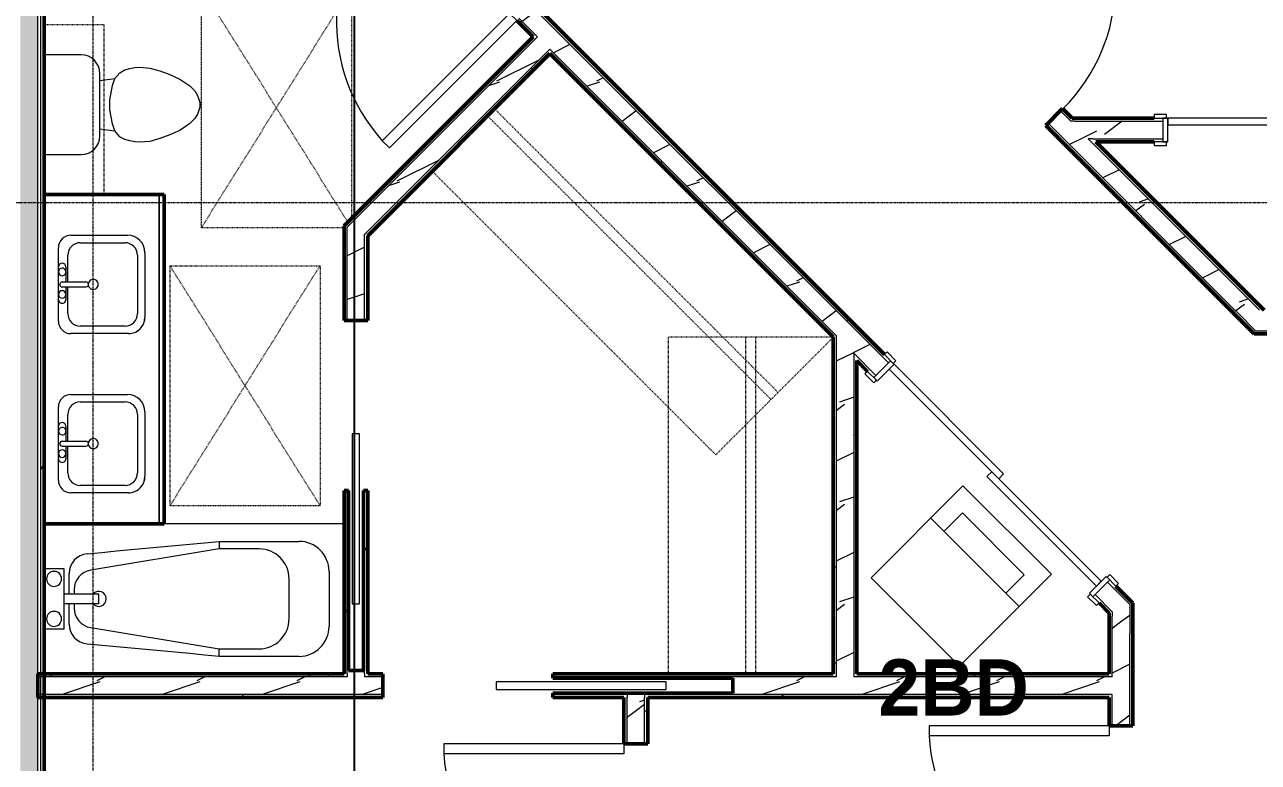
# Model space of a CAD drawing. Extents: x -4294 to -464, y 9706 to 12475.
# Drawn here: x -2514 to -2267.2, y 11423.3 to 11570.9 of the extents above; entities that cross this region are included whole.
import ezdxf

# ---------------------------------------------------------------- set-up
doc = ezdxf.new("R2010")
doc.units = 0
doc.linetypes.add('Dash', pattern=[0.25, 0.125, -0.125])
doc.linetypes.add('Grid Line 1_2_', pattern=[0.875, 0.5, -0.125, 0.125, -0.125])
for name, color, linetype, lineweight in [('0-1', 7, 'Continuous', 5), ('0-2', 50, 'Continuous', 13), ('A-AREA-IDEN', 2, 'Continuous', 9), ('A-DOOR-1', 7, 'Continuous', 9), ('A-DOOR-2', 90, 'Continuous', 20), ('A-DOOR-FRAM-1', 90, 'Continuous', 20), ('A-GENM-HDLN-1', 7, 'Dash', 9), ('A-WALL', 113, 'Continuous', 13), ('A-WALL-2', 250, 'Continuous', 50), ('A-WALL-3', 50, 'Continuous', 13), ('A-WALL-PATT-1', 7, 'Continuous', 9), ('A-WALL-PATT-2', 8, 'Continuous', 9), ('A-WALL-PATT-5', 111, 'Continuous', 9), ('I-WALL-1', 2, 'Continuous', 50), ('P-SANR-FIXT-1', 7, 'Continuous', 9), ('Q-CASE-1', 250, 'Continuous', 50), ('Q-CASE-2', 7, 'Continuous', 9), ('Q-CASE-HDLN-1', 7, 'Dash', 9), ('S-GRID-1', 1, 'Grid Line 1_2_', 9)]:
    doc.layers.add(name, color=color, linetype=linetype, lineweight=lineweight)
doc.styles.add('Century Gothic_B', font='Gothicb.ttf', dxfattribs={"height": 11.25})
doc.dimstyles.new('OD__1__Tol__', dxfattribs={"dimscale": 12, "dimtxt": 11.746893, "dimasz": 1.25, "dimexe": 0.9375, "dimexo": 0.625, "dimgap": 0.15625, "dimtad": 1, "dimdec": 0, "dimzin": 3, "dimdsep": 46, "dimlunit": 4, "dimtxsty": 'Century Gothic_B', "dimblk1": 'OBLIQUE', "dimblk2": 'OBLIQUE', "dimsah": 1, "dimcen": 0.09, "dimdle": 0.9375, "dimazin": 0, "dimtfac": 1, "dimtdec": 4, "dimtix": 1, "dimtmove": 0, "dimatfit": 3, "dimfxl": 1, "dimtvp": 1, "dimtfill": 1, "dimfrac": 2, "dimtolj": 1, "dimtzin": 0, "dimarcsym": 2})
pattern_1 = [(0, (0, 0), (38.4, 9.6), [1.584, -27.216, 1.584, -27.216, -153.6]), (0, (0, 0), (38.4, 9.6), [-57.6, 1.584, -56.016, 1.584, -27.216, -67.2]), (0, (0, 0), (38.4, 9.6), [-144, 1.584, -17.616, 1.584, -46.416]), (120, (14.4, 4.8), (-27.513844, 28.4553755), [1.584, -27.216, 1.584, -27.216, -153.6]), (120, (14.4, 4.8), (-27.513844, 28.4553755), [-57.6, 1.584, -56.016, 1.584, -27.216, -67.2]), (120, (14.4, 4.8), (-27.513844, 28.4553755), [-144, 1.584, -17.616, 1.584, -46.416]), (240, (19.2, 24), (-10.886156, -38.0553755), [1.584, -27.216, 1.584, -27.216, -153.6]), (240, (19.2, 24), (-10.886156, -38.0553755), [-57.6, 1.584, -56.016, 1.584, -27.216, -67.2]), (240, (19.2, 24), (-10.886156, -38.0553755), [-144, 1.584, -17.616, 1.584, -46.416])]
pattern_2 = [(216.87, (7.997, 19.992), (59.9755286, 39.9843071), [9.996, -89.964]), (206.565, (19.992, 13.994), (-19.991807, -19.992219), [22.352, -22.352]), (198.435, (19.992, 3.998), (-39.983821, -19.991955), [12.644, -50.576])]

# ---------------------------------------------------------------- blocks, each defined once
blk = doc.blocks.new('Single-Flush - 36_ x 84_-1372839-FLOOR PLAN - 2ND FLOOR')
at = {"layer": 'A-DOOR-1'}
blk.add_arc((18, 2.37), 36.07, 93.1789, 180, dxfattribs=at)
at = {"layer": 'A-DOOR-2'}
for p, q in [((16, 2.37), (16, 38.39)), ((18, 38.39), (16, 38.39)), ((18, 2.37), (18, 38.39)), ((18, 2.37), (16, 2.37))]:
    blk.add_line(p, q, dxfattribs=at)
blk = doc.blocks.new('Pocket_Door_2385 - 34_ x 80_-1722045-FLOOR PLAN - 2ND FLOOR')
at = {"layer": 'A-DOOR-2'}
for p, q in [((-39.67, 0.75), (-39.67, -0.75)), ((-5.67, 0.75), (-39.67, 0.75)), ((-5.67, -0.75), (-5.67, 0.75)), ((-39.67, -0.75), (-5.67, -0.75))]:
    blk.add_line(p, q, dxfattribs=at)
blk = doc.blocks.new('Bath Tub - Maestro - 60_x30_-V50-FLOOR PLAN - 2ND FLOOR')
at = {"layer": 'P-SANR-FIXT-1'}
for p, q in [((60, 30), (24, 30)), ((35, 25), (9.35, 20.74)), ((35, 26.5), (51, 26.5)), ((35, 26.5), (35, 25)), ((43, 25), (35, 25)), ((4, 21), (0, 21)), ((4, 16), (4, 21)), ((5, 16), (5, 20.04)), ((57, 20.5), (57, 9.5)), ((49, 11), (49, 19)), ((4, 14), (4, 16)), ((4, 16), (10.94, 16)), ((6, 16.8), (6, 16)), ((10.94, 14), (10.94, 16)), ((4, 9), (4, 14)), ((10.94, 14), (4, 14)), ((5, 9.96), (5, 14)), ((6, 14), (6, 13.2)), ((0, 9), (4, 9)), ((9.35, 9.26), (35, 5)), ((35, 3.5), (35, 5)), ((35, 5), (43, 5)), ((51, 3.5), (35, 3.5))]:
    blk.add_line(p, q, dxfattribs=at)
at = {"layer": 'P-SANR-FIXT-1', "flags": 128}
for points in [[(8.63, 24.03), (11.56, 24.3), (14.49, 24.58), (17.42, 24.85), (20.35, 25.13), (23.28, 25.4), (26.21, 25.68), (29.14, 25.95), (32.07, 26.23), (35, 26.5)], [(35, 3.5), (32.07, 3.77), (29.14, 4.05), (26.21, 4.32), (23.28, 4.6), (20.35, 4.87), (17.42, 5.15), (14.49, 5.42), (11.56, 5.7), (8.63, 5.97)]]:
    blk.add_lwpolyline(points, dxfattribs=at)
at = {"layer": 'P-SANR-FIXT-1'}
for centre, radius, start, end in [((43, 19), 6, 360, 90), ((51, 20.5), 6, 360, 90), ((9, 20.04), 4, 95.3558, 180), ((2, 19), 1.5, 360, 180), ((10, 16.8), 4, 99.4223, 180), ((2, 19), 1.5, 180, 360), ((10.94, 15), 1.5, 360, 137.9289), ((10.94, 15), 1.5, 222.0711, 360), ((2, 11), 1.5, 360, 180), ((10, 13.2), 4, 180, 260.5777), ((2, 11), 1.5, 180, 360), ((9, 9.96), 4, 180, 264.6442), ((43, 11), 6, 270, 0), ((51, 9.5), 6, 270, 360)]:
    blk.add_arc(centre, radius, start, end, dxfattribs=at)
blk = doc.blocks.new('Toilet-Domestic-3D - Toilet-Domestic-3D-1372870-FLOOR PLAN - 2ND FLOOR')
at = {"layer": 'P-SANR-FIXT-1'}
for p, q in [((-5.13, 8), (-3.74, 10)), ((-3.74, 10), (-2.74, 11)), ((-2.74, 11), (-1.87, 11.5)), ((-1.87, 11.5), (-0.5, 12)), ((-0.5, 12), (0.5, 12)), ((0.5, 12), (1.87, 11.5)), ((1.87, 11.5), (2.74, 11)), ((2.74, 11), (3.74, 10)), ((3.74, 10), (5.13, 8)), ((-6.06, 6), (-5.13, 8)), ((5.13, 8), (6.06, 6)), ((-6.79, 4), (-6.06, 6)), ((6.06, 6), (6.79, 4)), ((-7.33, 1.99), (-6.79, 4)), ((6.79, 4), (7.33, 1.99)), ((-7.5, 0), (-7.33, 1.99)), ((7.33, 1.99), (7.5, 0)), ((-7.41, -1), (-7.5, 0)), ((-7.24, -2), (-7.41, -1)), ((-6.97, -3), (-7.24, -2)), ((7.24, -2), (6.97, -3)), ((7.41, -1), (7.24, -2)), ((7.5, 0), (7.41, -1)), ((-6.4, -4), (-6.97, -3)), ((-5.21, -5), (-6.4, -4)), ((6.4, -4), (5.21, -5)), ((6.97, -3), (6.4, -4)), ((-3.84, -5.5), (-5.21, -5)), ((-4.86, -8.02), (-5.21, -5)), ((-1, -6), (-3.84, -5.5)), ((1, -6), (-1, -6)), ((3.84, -5.5), (1, -6)), ((5.21, -5), (3.84, -5.5)), ((4.86, -8.02), (5.21, -5)), ((6.25, -8.02), (-6.25, -8.02)), ((-9.98, -11.75), (-9.98, -19.18)), ((9.98, -19.18), (9.98, -11.75))]:
    blk.add_line(p, q, dxfattribs=at)
for centre, start, end in [((-6.25, -11.75), 90, 180), ((6.25, -11.75), 0, 90)]:
    blk.add_arc(centre, 3.73, start, end, dxfattribs=at)
blk = doc.blocks.new('OD_CW_Upper Cabinet - OD_CW_Upper Cabinet-1867009-FLOOR PLAN - 2ND FLOOR')
at = {"layer": 'Q-CASE-HDLN-1'}
for p, q in [((34.74, 24), (0.74, 24)), ((0.74, 24), (0.74, 12)), ((34.74, 12), (34.74, 24)), ((0.74, 12), (34.74, 12))]:
    blk.add_line(p, q, dxfattribs=at)
blk = doc.blocks.new('M_Sink Vanity-Square - 500 x 440mm-1372835-FLOOR PLAN - 2ND FLOOR')
at = {"layer": 'P-SANR-FIXT-1'}
for p, q in [((-5.72, 10.23), (7.14, 10.23)), ((-5.72, 10.23), (7.14, 10.23)), ((-5.22, 8.73), (6.46, 8.73)), ((-9.22, -4.59), (-9.22, 6.73)), ((-9.22, -4.59), (-9.22, 6.73)), ((-7.72, -2.72), (-7.72, 6.23)), ((8.96, 6.23), (8.96, -2.72)), ((10.46, 6.91), (10.46, -4.59)), ((10.46, 6.91), (10.46, -4.59)), ((0.12, -6.33), (0.12, -1.59)), ((1.12, -6.33), (1.12, -1.59)), ((7.96, -7.09), (-6.72, -7.09)), ((7.96, -7.09), (-6.72, -7.09)), ((0.12, -5.22), (-5.22, -5.22)), ((-2.88, -5.59), (0.12, -5.59)), ((3.62, -7.09), (-2.88, -7.09)), ((6.46, -5.22), (1.12, -5.22)), ((1.12, -5.59), (3.62, -5.59))]:
    blk.add_line(p, q, dxfattribs=at)
for centre, radius, start, end in [((-5.72, 6.73), 3.5, 90, 180), ((-5.72, 6.73), 3.5, 90, 180), ((7.14, 6.91), 3.32, 0, 90), ((7.14, 6.91), 3.32, 360, 90), ((-5.22, 6.23), 2.5, 90, 180), ((6.46, 6.23), 2.5, 360, 90), ((0.62, -0.13), 1, 360, 180), ((0.62, -0.13), 1, 180, 0), ((0.62, -1.59), 0.5, 360, 180), ((-6.72, -4.59), 2.5, 180, 270), ((-6.72, -4.59), 2.5, 180, 270), ((-5.22, -2.72), 2.5, 180, 270), ((6.46, -2.72), 2.5, 270, 360), ((7.96, -4.59), 2.5, 270, 0), ((7.96, -4.59), 2.5, 270, 0), ((-2.88, -6.34), 0.75, 90, 270), ((-1.88, -6.34), 0.75, 360, 180), ((-1.88, -6.34), 0.75, 180, 0), ((0.62, -6.33), 0.5, 180, 0), ((2.62, -6.34), 0.75, 0, 180), ((2.62, -6.34), 0.75, 180, 0), ((3.62, -6.34), 0.75, 270, 90)]:
    blk.add_arc(centre, radius, start, end, dxfattribs=at)
blk = doc.blocks.new('OD_CW_Base Cabinet - OD_CW_Base Cabinet-1834232-FLOOR PLAN - 2ND FLOOR')
at = {"layer": 'Q-CASE-1'}
for p, q in [((0.74, 24), (0.74, 0)), ((66.57, 0), (66.57, 24)), ((0.74, 0), (66.57, 0))]:
    blk.add_line(p, q, dxfattribs=at)
at = {"layer": 'Q-CASE-2'}
for p, q in [((0.74, 1), (0.74, 24)), ((66.57, 24), (66.57, 1)), ((0.74, 0), (0.74, 1)), ((0.74, 1), (66.57, 1)), ((66.57, 1), (0.74, 1)), ((66.57, 0), (0.74, 0)), ((66.57, 1), (66.57, 0))]:
    blk.add_line(p, q, dxfattribs=at)
blk = doc.blocks.new('ADA Clearances - 30_x48_-1721104-FLOOR PLAN - 2ND FLOOR')
at = {"layer": 'A-GENM-HDLN-1'}
for p, q in [((15, 24), (-15, -24)), ((-15, 24), (15, -24)), ((-15, -24), (-15, 24)), ((-15, 24), (15, 24)), ((15, 24), (15, -24)), ((15, -24), (-15, -24))]:
    blk.add_line(p, q, dxfattribs=at)
blk = doc.blocks.new('ADA Clearances - 30_x48_-V96-FLOOR PLAN - 2ND FLOOR')
at = {"layer": 'A-GENM-HDLN-1'}
for p, q in [((15, 24), (-15, -24)), ((-14.29, 22.86), (15, -24)), ((-13.52, 24), (15, 24)), ((15, 24), (15, -24)), ((-15, -24), (-15, 22.14)), ((15, -24), (-15, -24))]:
    blk.add_line(p, q, dxfattribs=at)
blk = doc.blocks.new('Single-Flush - 36_ x 84_-1372824-FLOOR PLAN - 2ND FLOOR')
at = {"layer": 'A-DOOR-1'}
blk.add_arc((18, -2.38), 36.07, 180, 266.8211, dxfattribs=at)
at = {"layer": 'A-DOOR-2'}
for p, q in [((16, -2.38), (16, -38.39)), ((18, -2.38), (16, -2.38)), ((18, -2.38), (18, -38.39)), ((18, -38.39), (16, -38.39))]:
    blk.add_line(p, q, dxfattribs=at)
blk = doc.blocks.new('OD_CW_Closet - OD_CW_Closet-2068594-FLOOR PLAN - 2ND FLOOR')
at = {"layer": 'Q-CASE-HDLN-1'}
for p, q in [((80.94, 24), (0.74, 24)), ((0.74, 24), (0.74, -9.27)), ((80.94, -9.27), (80.94, 24)), ((0.74, 8.37), (80.94, 8.37)), ((0.74, 6.37), (80.94, 6.37)), ((0.74, -9.27), (80.94, -9.27))]:
    blk.add_line(p, q, dxfattribs=at)
blk = doc.blocks.new('OD_CW_Closet - OD_CW_Closet-2068562-FLOOR PLAN - 2ND FLOOR')
at = {"layer": 'Q-CASE-HDLN-1'}
for p, q in [((68.04, 24), (0.74, 24)), ((0.74, 24), (0.74, -9)), ((68.04, -9), (68.04, 24)), ((0.74, 8.5), (68.04, 8.5)), ((0.74, 6.5), (68.04, 6.5)), ((0.74, -9), (68.04, -9))]:
    blk.add_line(p, q, dxfattribs=at)
blk = doc.blocks.new('FOLDING_SLIDING CLOSET - 72_ x 80_-1372823-FLOOR PLAN - 2ND FLOOR')
at = {"layer": 'A-DOOR-1'}
for p, q in [((-36.25, 3), (-38.75, 3)), ((-38.75, 3), (-38.75, 2.25)), ((-36.25, 2.25), (-36.25, 3)), ((38.75, 3), (36.25, 3)), ((36.25, 3), (36.25, 2.25)), ((38.75, 2.25), (38.75, 3)), ((-38.75, 2.25), (-36.25, 2.25)), ((36.25, 2.25), (38.75, 2.25)), ((-36.25, -2.5), (-38.75, -2.5)), ((-38.75, -2.5), (-38.75, -3.25)), ((-38.75, -3.25), (-36.25, -3.25)), ((-36.25, -3.25), (-36.25, -2.5)), ((38.75, -2.5), (36.25, -2.5)), ((36.25, -2.5), (36.25, -3.25)), ((36.25, -3.25), (38.75, -3.25)), ((38.75, -3.25), (38.75, -2.5))]:
    blk.add_line(p, q, dxfattribs=at)
at = {"layer": 'A-DOOR-2'}
for p, q in [((1, 2.25), (-36, 2.25)), ((-36, 2.25), (-36, 0.87)), ((-36, 0.87), (1, 0.87)), ((36, 0.87), (-1, 0.87)), ((-1, 0.87), (-1, -0.5)), ((1, 0.87), (1, 2.25)), ((36, -0.5), (36, 0.87)), ((-1, -0.5), (36, -0.5))]:
    blk.add_line(p, q, dxfattribs=at)
at = {"layer": 'A-DOOR-FRAM-1'}
for p, q in [((-36, 2.25), (-37, 2.25)), ((-37, 2.25), (-37, -2.5)), ((-36, -2.5), (-36, 2.25)), ((36, 2.25), (36, -2.5)), ((37, 2.25), (36, 2.25)), ((37, -2.5), (37, 2.25)), ((-37, -2.5), (-36, -2.5)), ((36, -2.5), (37, -2.5))]:
    blk.add_line(p, q, dxfattribs=at)
blk = doc.blocks.new('Stacked Washer and Dryer - 26_x25_ - Private-1352637-FLOOR PLAN - 2ND FLOOR')
at = {"layer": 'P-SANR-FIXT-1'}
for p, q in [((0, 12.5), (26, 12.5)), ((0, 12.5), (0, -12.5)), ((16.90625, 12.5), (16.90625, -12.5)), ((26, 12.5), (26, -12.5)), ((16.90625, 8.75), (22.09375, 8.75)), ((22.09375, 8.75), (22.09375, -8.75)), ((22.09375, -8.75), (16.90625, -8.75)), ((26, -12.5), (0, -12.5))]:
    blk.add_line(p, q, dxfattribs=at)
blk = doc.blocks.new('FOLDING_SLIDING CLOSET - 60_ x 80_-1372877-FLOOR PLAN - 2ND FLOOR')
at = {"layer": 'A-DOOR-1'}
for p, q in [((-30.25, 3), (-32.75, 3)), ((-32.75, 3), (-32.75, 2.25)), ((-30.25, 2.25), (-30.25, 3)), ((32.75, 3), (30.25, 3)), ((30.25, 3), (30.25, 2.25)), ((32.75, 2.25), (32.75, 3)), ((-32.75, 2.25), (-30.25, 2.25)), ((30.25, 2.25), (32.75, 2.25)), ((-30.25, -2.5), (-32.75, -2.5)), ((-32.75, -2.5), (-32.75, -3.25)), ((-32.75, -3.25), (-30.25, -3.25)), ((-30.25, -3.25), (-30.25, -2.5)), ((32.75, -2.5), (30.25, -2.5)), ((30.25, -2.5), (30.25, -3.25)), ((30.25, -3.25), (32.75, -3.25)), ((32.75, -3.25), (32.75, -2.5))]:
    blk.add_line(p, q, dxfattribs=at)
at = {"layer": 'A-DOOR-2'}
for p, q in [((1, 2.25), (-30, 2.25)), ((-30, 2.25), (-30, 0.87)), ((-30, 0.87), (1, 0.87)), ((30, 0.87), (-1, 0.87)), ((-1, 0.87), (-1, -0.5)), ((1, 0.87), (1, 2.25)), ((30, -0.5), (30, 0.87)), ((-1, -0.5), (30, -0.5))]:
    blk.add_line(p, q, dxfattribs=at)
at = {"layer": 'A-DOOR-FRAM-1'}
for p, q in [((-30, 2.25), (-31, 2.25)), ((-31, 2.25), (-31, -2.5)), ((-30, -2.5), (-30, 2.25)), ((30, 2.25), (30, -2.5)), ((31, 2.25), (30, 2.25)), ((31, -2.5), (31, 2.25)), ((-31, -2.5), (-30, -2.5)), ((30, -2.5), (31, -2.5))]:
    blk.add_line(p, q, dxfattribs=at)
blk = doc.blocks.new('CTR - 1st Phase - Unit Layouts_rvt-1-FLOOR PLAN - 2ND FLOOR')
at = {"layer": 'A-WALL-PATT-1'}
h = blk.add_hatch(dxfattribs=at)
h.set_pattern_fill('FP_1', color=256, style=0, pattern_type=2)
h.set_pattern_definition(pattern_1)
h.paths.add_polyline_path([(-2268.68, 11509.65), (-2267.79, 11509.65), (-2309.29, 11551.15), (-2309.73, 11550.71), (-2271.29, 11512.26)], flags=0)
h.paths.add_polyline_path([(-2335.19, 11576.16), (-2334.75, 11576.61), (-2375.26, 11617.12), (-2375.7, 11616.68), (-2347.18, 11588.16)], flags=0)
h.paths.add_polyline_path([(-2428.03, 11669), (-2427.59, 11669.44), (-2437.77, 11679.63), (-2438.19, 11679.17), (-2428.47, 11669.44)], flags=0)
h.paths.add_polyline_path([(-2438.13, 11679.99), (-2438.19, 11680.05), (-2438.19, 11679.99)], flags=0)
h = blk.add_hatch(dxfattribs=at)
h.set_pattern_fill('FP_1', color=256, style=0, pattern_type=2)
h.set_pattern_definition(pattern_1)
h.paths.add_polyline_path([(-2292.32, 11454.28), (-2292.32, 11455.16), (-2296.96, 11459.8), (-2297.4, 11459.36), (-2292.95, 11454.9)], flags=0)
h.paths.add_polyline_path([(-2341.24, 11503.2), (-2340.8, 11503.64), (-2412.22, 11575.06), (-2412.66, 11574.61), (-2341.68, 11503.64)], flags=0)
h.paths.add_polyline_path([(-2438.12, 11600.07), (-2437.67, 11600.51), (-2477.7, 11640.54), (-2478.15, 11640.1), (-2440.59, 11602.54)], flags=0)
h = blk.add_hatch(dxfattribs=at)
h.set_pattern_fill('FP_1', color=256, style=0, pattern_type=2)
h.set_pattern_definition(pattern_1)
h.paths.add_polyline_path([(-2296.45, 11452.57), (-2296.45, 11453.45), (-2299.88, 11456.88), (-2300.32, 11456.44), (-2297.07, 11453.19)], flags=0)
h.paths.add_polyline_path([(-2344.16, 11500.28), (-2343.72, 11500.72), (-2348.17, 11505.18), (-2348.17, 11504.29), (-2344.6, 11500.72)], flags=0)
h.paths.add_polyline_path([(-2351.67, 11507.79), (-2351.67, 11508.68), (-2408.95, 11565.95), (-2409.39, 11565.51), (-2352.3, 11508.42)], flags=0)
h.paths.add_polyline_path([(-2411.86, 11567.98), (-2411.42, 11568.43), (-2415.13, 11572.14), (-2415.58, 11571.7), (-2412.31, 11568.43)], flags=0)
h.paths.add_polyline_path([(-2441.03, 11597.15), (-2440.59, 11597.59), (-2480.62, 11637.62), (-2481.06, 11637.18), (-2441.47, 11597.59)], flags=0)
h = blk.add_hatch(dxfattribs=at)
h.set_pattern_fill('FP_1', color=256, style=0, pattern_type=2)
h.set_pattern_definition(pattern_1)
h.paths.add_polyline_path([(-2446, 11528.02), (-2408.95, 11565.07), (-2409.39, 11565.51), (-2446, 11528.9), (-2446, 11528.64)], flags=0)
h = blk.add_hatch(dxfattribs=at)
h.set_pattern_fill('FP_1', color=256, style=0, pattern_type=2)
h.set_pattern_definition(pattern_1)
h.paths.add_polyline_path([(-2126.66, 11551.55), (-2076.17, 11551.55), (-2076.17, 11552.17), (-2134.82, 11552.17), (-2134.82, 11551.55), (-2133.07, 11551.55)], flags=0)
h.paths.add_polyline_path([(-2212.32, 11551.55), (-2208.82, 11551.55), (-2208.82, 11552.17), (-2212.32, 11552.17)], flags=0)
h.paths.add_polyline_path([(-2303.86, 11551.55), (-2286.32, 11551.55), (-2286.32, 11552.17), (-2304.48, 11552.17)], flags=0)
h = blk.add_hatch(dxfattribs=at)
h.set_pattern_fill('FP_1', color=256, style=0, pattern_type=2)
h.set_pattern_definition(pattern_1)
h.paths.add_polyline_path([(-2450.12, 11441.02), (-2449.5, 11441.03), (-2449.5, 11477.72), (-2450.12, 11477.72), (-2450.12, 11444.52)], flags=0)
h.paths.add_polyline_path([(-2450.12, 11511.72), (-2449.5, 11511.72), (-2449.5, 11530.35), (-2450.12, 11529.73), (-2450.12, 11523.89)], flags=0)
h = blk.add_hatch(dxfattribs=at)
h.set_pattern_fill('FP_1', color=256, style=0, pattern_type=2)
h.set_pattern_definition(pattern_1)
h.paths.add_polyline_path([(-2445.37, 11441.02), (-2445.37, 11477.72), (-2446, 11477.72), (-2446, 11441.02)], flags=0)
h.paths.add_polyline_path([(-2445.37, 11511.72), (-2445.37, 11528.64), (-2446, 11528.02), (-2446, 11511.72)], flags=0)
h = blk.add_hatch(dxfattribs=at)
h.set_pattern_fill('FP_1', color=256, style=0, pattern_type=2)
h.set_pattern_definition(pattern_1)
h.paths.add_polyline_path([(-2108.1, 11509.02), (-2076.17, 11509.02), (-2076.17, 11509.65), (-2239.4, 11509.65), (-2239.4, 11509.02), (-2126.66, 11509.02)], flags=0)
h.paths.add_polyline_path([(-2243.53, 11509.02), (-2242.9, 11509.02), (-2242.9, 11509.65), (-2268.68, 11509.65), (-2268.05, 11509.02), (-2261.61, 11509.02)], flags=0)
h = blk.add_hatch(dxfattribs=at)
h.set_pattern_fill('FP_1', color=256, style=0, pattern_type=2)
h.set_pattern_definition(pattern_1)
h.paths.add_polyline_path([(-2351.67, 11441.02), (-2351.67, 11507.79), (-2352.3, 11508.42), (-2352.3, 11441.02)], flags=0)
h = blk.add_hatch(dxfattribs=at)
h.set_pattern_fill('FP_1', color=256, style=0, pattern_type=2)
h.set_pattern_definition(pattern_1)
h.paths.add_polyline_path([(-2347.55, 11441.02), (-2347.55, 11503.67), (-2348.17, 11504.29), (-2348.17, 11441.02)], flags=0)
h = blk.add_hatch(dxfattribs=at)
h.set_pattern_fill('FP_1', color=256, style=0, pattern_type=2)
h.set_pattern_definition(pattern_1)
h.paths.add_polyline_path([(-2292.32, 11255.64), (-2292.32, 11394.65), (-2292.95, 11394.65), (-2292.95, 11255.64)], flags=0)
h.paths.add_polyline_path([(-2292.32, 11430.65), (-2292.32, 11454.28), (-2292.95, 11454.9), (-2292.95, 11430.65)], flags=0)
h = blk.add_hatch(dxfattribs=at)
h.set_pattern_fill('FP_1', color=256, style=0, pattern_type=2)
h.set_pattern_definition(pattern_1)
h.paths.add_polyline_path([(-2308.64, 11440.4), (-2297.07, 11440.4), (-2297.07, 11441.02), (-2348.17, 11441.02), (-2348.17, 11440.4), (-2344.7, 11440.4)], flags=0)
h.paths.add_polyline_path([(-2351.67, 11440.4), (-2351.67, 11441.02), (-2408.37, 11441.02), (-2408.37, 11440.4), (-2352.3, 11440.4)], flags=0)
h.paths.add_polyline_path([(-2475.12, 11440.4), (-2449.5, 11440.4), (-2449.5, 11441.02), (-2510.12, 11441.02), (-2510.12, 11440.4), (-2478.05, 11440.4)], flags=0)
h.paths.add_polyline_path([(-2446, 11440.4), (-2442.37, 11440.4), (-2442.37, 11441.02), (-2446, 11441.02)], flags=0)
h = blk.add_hatch(dxfattribs=at)
h.set_pattern_fill('FP_1', color=256, style=0, pattern_type=2)
h.set_pattern_definition(pattern_1)
h.paths.add_polyline_path([(-2389.37, 11436.27), (-2297.07, 11436.27), (-2297.07, 11436.9), (-2390, 11436.9), (-2390, 11436.27)], flags=0)
h.paths.add_polyline_path([(-2408.37, 11436.27), (-2393.5, 11436.27), (-2393.5, 11436.9), (-2408.37, 11436.9)], flags=0)
h.paths.add_polyline_path([(-2498.79, 11436.27), (-2442.37, 11436.27), (-2442.37, 11436.9), (-2510.12, 11436.89), (-2510.12, 11436.27)], flags=0)
h = blk.add_hatch(dxfattribs=at)
h.set_pattern_fill('FP_1', color=256, style=0, pattern_type=2)
h.set_pattern_definition(pattern_1)
h.paths.add_polyline_path([(-2393.5, 11255.64), (-2393.5, 11391.01), (-2394.12, 11391.01), (-2394.12, 11255.64)], flags=0)
h.paths.add_polyline_path([(-2393.5, 11427.01), (-2393.5, 11436.27), (-2394.12, 11436.27), (-2394.12, 11427.01)], flags=0)
h = blk.add_hatch(dxfattribs=at)
h.set_pattern_fill('FP_1', color=256, style=0, pattern_type=2)
h.set_pattern_definition(pattern_1)
h.paths.add_polyline_path([(-2390, 11255.64), (-2389.37, 11255.64), (-2389.37, 11391.01), (-2390, 11391.01), (-2390, 11283.88)], flags=0)
h.paths.add_polyline_path([(-2390, 11427.01), (-2389.37, 11427.01), (-2389.37, 11436.27), (-2390, 11436.27)], flags=0)
at = {"layer": 'A-WALL-PATT-2'}
h = blk.add_hatch(dxfattribs=at)
h.set_pattern_fill('FP_2', color=256, style=0, pattern_type=2)
h.set_pattern_definition(pattern_2)
h.paths.add_polyline_path([(-2267.79, 11513.15), (-2266.34, 11513.15), (-2306.82, 11553.62), (-2309.29, 11551.15), (-2271.29, 11513.15), (-2268.68, 11513.15)], flags=0)
h.paths.add_polyline_path([(-2334.75, 11576.61), (-2332.27, 11579.08), (-2372.79, 11619.59), (-2375.26, 11617.12), (-2347.18, 11589.04)], flags=0)
h.paths.add_polyline_path([(-2427.59, 11669.44), (-2425.11, 11671.92), (-2433.18, 11679.99), (-2437.2, 11679.99), (-2437.67, 11680.57), (-2438.19, 11680.05), (-2427.85, 11669.71)], flags=0)
h = blk.add_hatch(dxfattribs=at)
h.set_pattern_fill('FP_2', color=256, style=0, pattern_type=2)
h.set_pattern_definition(pattern_2)
h.paths.add_polyline_path([(-2292.95, 11449.95), (-2292.95, 11454.9), (-2297.4, 11459.36), (-2299.88, 11456.88), (-2292.96, 11449.96)], flags=0)
h.paths.add_polyline_path([(-2343.72, 11500.72), (-2341.24, 11503.2), (-2412.66, 11574.61), (-2415.13, 11572.14), (-2344.16, 11501.16)], flags=0)
h.paths.add_polyline_path([(-2440.59, 11597.59), (-2438.12, 11600.07), (-2478.15, 11640.1), (-2480.62, 11637.62), (-2457.44, 11614.45)], flags=0)
h = blk.add_hatch(dxfattribs=at)
h.set_pattern_fill('FP_2', color=256, style=0, pattern_type=2)
h.set_pattern_definition(pattern_2)
h.paths.add_polyline_path([(-2449.5, 11525.4), (-2408.95, 11565.95), (-2411.42, 11568.43), (-2449.5, 11530.35), (-2449.5, 11528.02)], flags=0)
h = blk.add_hatch(dxfattribs=at)
h.set_pattern_fill('FP_2', color=256, style=0, pattern_type=2)
h.set_pattern_definition(pattern_2)
h.paths.add_polyline_path([(-2076.8, 11548.05), (-2076.17, 11548.05), (-2076.17, 11551.55), (-2134.82, 11551.55), (-2134.82, 11548.05), (-2099.1, 11548.05)], flags=0)
h.paths.add_polyline_path([(-2208.82, 11548.05), (-2208.82, 11551.55), (-2212.32, 11551.55), (-2212.32, 11548.05)], flags=0)
h.paths.add_polyline_path([(-2292.05, 11548.05), (-2286.32, 11548.05), (-2286.32, 11551.55), (-2304.74, 11551.55), (-2301.24, 11548.05), (-2300.36, 11548.05)], flags=0)
h = blk.add_hatch(dxfattribs=at)
h.set_pattern_fill('FP_2', color=256, style=0, pattern_type=2)
h.set_pattern_definition(pattern_2)
h.paths.add_polyline_path([(-2446.25, 11440.4), (-2446, 11440.4), (-2446, 11477.72), (-2446.25, 11477.72), (-2446.25, 11441.72), (-2449.25, 11441.72), (-2449.25, 11477.72), (-2449.5, 11477.72), (-2449.5, 11440.4), (-2449.25, 11440.4)], flags=0)
h.paths.add_polyline_path([(-2446, 11511.72), (-2446, 11528.9), (-2449.5, 11525.4), (-2449.5, 11511.72)], flags=0)
h = blk.add_hatch(dxfattribs=at)
h.set_pattern_fill('FP_2', color=256, style=0, pattern_type=2)
h.set_pattern_definition(pattern_2)
h.paths.add_polyline_path([(-2076.8, 11509.65), (-2076.17, 11509.65), (-2076.17, 11513.15), (-2271.29, 11513.15), (-2267.79, 11509.65), (-2099.1, 11509.65)], flags=0)
h = blk.add_hatch(dxfattribs=at)
h.set_pattern_fill('FP_2', color=256, style=0, pattern_type=2)
h.set_pattern_definition(pattern_2)
h.paths.add_polyline_path([(-2348.17, 11440.4), (-2348.17, 11505.18), (-2351.67, 11508.68), (-2351.67, 11440.4)], flags=0)
h = blk.add_hatch(dxfattribs=at)
h.set_pattern_fill('FP_2', color=256, style=0, pattern_type=2)
h.set_pattern_definition(pattern_2)
h.paths.add_polyline_path([(-2296.45, 11255.64), (-2292.95, 11255.64), (-2292.95, 11394.65), (-2296.45, 11394.65), (-2296.45, 11283.88)], flags=0)
h.paths.add_polyline_path([(-2292.95, 11430.65), (-2292.96, 11449.96), (-2296.45, 11453.45), (-2296.45, 11430.65)], flags=0)
h = blk.add_hatch(dxfattribs=at)
h.set_pattern_fill('FP_2', color=256, style=0, pattern_type=2)
h.set_pattern_definition(pattern_2)
h.paths.add_polyline_path([(-2351.67, 11436.9), (-2296.45, 11436.9), (-2296.45, 11440.4), (-2408.37, 11440.4), (-2408.37, 11440.15), (-2372.37, 11440.15), (-2372.37, 11437.15), (-2408.37, 11437.15), (-2408.37, 11436.9), (-2372.37, 11436.9)], flags=0)
h.paths.add_polyline_path([(-2485.01, 11436.9), (-2442.37, 11436.9), (-2442.37, 11440.4), (-2510.12, 11440.4), (-2510.12, 11436.9), (-2498.79, 11436.9)], flags=0)
h = blk.add_hatch(dxfattribs=at)
h.set_pattern_fill('FP_2', color=256, style=0, pattern_type=2)
h.set_pattern_definition(pattern_2)
h.paths.add_polyline_path([(-2390, 11255.64), (-2390, 11391.01), (-2393.5, 11391.01), (-2393.5, 11255.64)], flags=0)
h.paths.add_polyline_path([(-2390, 11427.01), (-2390, 11436.9), (-2393.5, 11436.9), (-2393.5, 11427.01)], flags=0)
at = {"layer": 'A-WALL-2'}
for p, q in [((-2342.04, 11504.88), (-2412.22, 11575.06)), ((-2415.58, 11571.7), (-2412.31, 11568.43)), ((-2412.31, 11568.43), (-2450.12, 11530.61)), ((-2445.37, 11528.64), (-2408.95, 11565.07)), ((-2408.95, 11565.07), (-2352.3, 11508.42)), ((-2306.38, 11554.07), (-2309.73, 11550.71)), ((-2304.48, 11552.17), (-2306.38, 11554.07)), ((-2288.07, 11552.17), (-2304.48, 11552.17)), ((-2309.73, 11550.71), (-2272.8, 11513.77)), ((-2299.73, 11547.42), (-2288.07, 11547.42)), ((-2266.08, 11513.77), (-2299.73, 11547.42)), ((-2450.12, 11530.61), (-2450.12, 11529.73)), ((-2450.12, 11529.73), (-2450.12, 11523.89)), ((-2445.37, 11511.72), (-2445.37, 11528.64)), ((-2450.12, 11523.89), (-2450.12, 11511.72)), ((-2450.12, 11511.72), (-2445.37, 11511.72)), ((-2272.8, 11513.77), (-2268.68, 11509.65)), ((-2268.68, 11509.65), (-2268.05, 11509.02)), ((-2352.3, 11508.42), (-2352.3, 11441.02)), ((-2268.05, 11509.02), (-2243.53, 11509.02)), ((-2347.55, 11503.67), (-2345.4, 11501.52)), ((-2347.55, 11441.02), (-2347.55, 11503.67)), ((-2450.12, 11477.72), (-2450.12, 11441.02)), ((-2449.25, 11477.72), (-2450.12, 11477.72)), ((-2449.25, 11441.72), (-2449.25, 11477.72)), ((-2445.37, 11477.72), (-2446.25, 11477.72)), ((-2446.25, 11477.72), (-2446.25, 11441.72)), ((-2445.37, 11441.02), (-2445.37, 11477.72)), ((-2292.32, 11455.16), (-2295.72, 11458.56)), ((-2299.08, 11455.2), (-2297.07, 11453.19)), ((-2292.32, 11454.28), (-2292.32, 11455.16)), ((-2297.07, 11453.19), (-2297.07, 11441.02)), ((-2292.32, 11448.44), (-2292.32, 11454.28)), ((-2292.32, 11430.65), (-2292.32, 11448.44)), ((-2450.12, 11441.02), (-2511.37, 11441.02)), ((-2511.37, 11441.02), (-2511.37, 11436.27)), ((-2446.25, 11441.72), (-2449.25, 11441.72)), ((-2442.37, 11441.02), (-2445.37, 11441.02)), ((-2442.37, 11436.27), (-2442.37, 11441.02)), ((-2352.3, 11441.02), (-2408.37, 11441.02)), ((-2408.37, 11441.02), (-2408.37, 11440.15)), ((-2408.37, 11440.15), (-2372.37, 11440.15)), ((-2372.37, 11440.15), (-2372.37, 11437.15)), ((-2297.07, 11441.02), (-2347.55, 11441.02)), ((-2511.37, 11436.27), (-2442.37, 11436.27)), ((-2372.37, 11437.15), (-2408.37, 11437.15)), ((-2408.37, 11437.15), (-2408.37, 11436.27)), ((-2408.37, 11436.27), (-2394.12, 11436.27)), ((-2394.12, 11436.27), (-2394.12, 11427.01)), ((-2389.37, 11427.01), (-2389.37, 11436.27)), ((-2389.37, 11436.27), (-2297.07, 11436.27)), ((-2297.07, 11436.27), (-2297.07, 11430.65)), ((-2297.07, 11430.65), (-2292.32, 11430.65)), ((-2394.12, 11427.01), (-2389.37, 11427.01))]:
    blk.add_line(p, q, dxfattribs=at)
at = {"layer": 'A-WALL-3'}
for p, q in [((-2341.24, 11503.2), (-2412.66, 11574.61)), ((-2411.42, 11568.43), (-2415.13, 11572.14)), ((-2449.5, 11530.35), (-2411.86, 11567.98)), ((-2411.42, 11568.43), (-2411.86, 11567.98)), ((-2446, 11528.9), (-2409.39, 11565.51)), ((-2408.95, 11565.95), (-2409.39, 11565.51)), ((-2351.67, 11508.68), (-2408.95, 11565.95)), ((-2304.74, 11551.55), (-2306.82, 11553.62)), ((-2303.86, 11551.55), (-2304.74, 11551.55)), ((-2303.86, 11551.55), (-2286.32, 11551.55)), ((-2271.92, 11513.77), (-2309.29, 11551.15)), ((-2300.36, 11548.05), (-2301.24, 11548.05)), ((-2266.97, 11513.77), (-2301.24, 11548.05)), ((-2300.36, 11548.05), (-2286.32, 11548.05)), ((-2449.5, 11525.4), (-2449.5, 11530.35)), ((-2446, 11528.02), (-2446, 11528.9)), ((-2446, 11511.72), (-2446, 11528.02)), ((-2449.5, 11524.52), (-2449.5, 11525.4)), ((-2449.5, 11511.72), (-2449.5, 11524.52)), ((-2271.29, 11513.15), (-2271.92, 11513.77)), ((-2267.79, 11509.65), (-2271.29, 11513.15)), ((-2267.79, 11509.65), (-2242.9, 11509.65)), ((-2351.67, 11508.68), (-2351.67, 11507.79)), ((-2351.67, 11507.79), (-2351.67, 11441.02)), ((-2343.72, 11500.72), (-2348.17, 11505.18)), ((-2348.17, 11505.18), (-2348.17, 11504.29)), ((-2348.17, 11504.29), (-2348.17, 11441.02)), ((-2449.5, 11441.02), (-2449.5, 11477.72)), ((-2446, 11441.02), (-2446, 11477.72)), ((-2292.95, 11454.9), (-2297.4, 11459.36)), ((-2296.45, 11453.45), (-2299.88, 11456.88)), ((-2296.45, 11453.45), (-2296.45, 11452.57)), ((-2296.45, 11440.4), (-2296.45, 11452.57)), ((-2292.95, 11454.9), (-2292.95, 11449.95)), ((-2292.95, 11449.95), (-2292.95, 11449.07)), ((-2292.95, 11430.65), (-2292.95, 11449.07)), ((-2449.5, 11440.4), (-2511.37, 11440.4)), ((-2449.5, 11441.02), (-2449.5, 11440.4)), ((-2446, 11441.02), (-2446, 11440.4)), ((-2442.37, 11440.4), (-2446, 11440.4)), ((-2351.67, 11440.4), (-2408.37, 11440.4)), ((-2351.67, 11441.02), (-2351.67, 11440.4)), ((-2348.17, 11441.02), (-2348.17, 11440.4)), ((-2297.07, 11440.4), (-2348.17, 11440.4)), ((-2296.45, 11440.4), (-2297.07, 11440.4)), ((-2442.37, 11436.9), (-2511.37, 11436.9)), ((-2393.5, 11436.9), (-2408.37, 11436.9)), ((-2393.5, 11436.9), (-2393.5, 11436.27)), ((-2393.5, 11427.01), (-2393.5, 11436.27)), ((-2390, 11436.9), (-2390, 11436.27)), ((-2297.07, 11436.9), (-2390, 11436.9)), ((-2390, 11427.01), (-2390, 11436.27)), ((-2296.45, 11436.9), (-2297.07, 11436.9)), ((-2296.45, 11430.65), (-2296.45, 11436.9))]:
    blk.add_line(p, q, dxfattribs=at)
at = {"layer": '0-2'}
for name, p, rotation in [('Single-Flush - 36_ x 84_-1372824-FLOOR PLAN - 2ND FLOOR', (-2320.78, 11565.11), 134.999999999864), ('Single-Flush - 36_ x 84_-1372824-FLOOR PLAN - 2ND FLOOR', (-2426.63, 11586.1), 314.9999999998772), ('ADA Clearances - 30_x48_-V96-FLOOR PLAN - 2ND FLOOR', (-2463.65, 11554.23), 180), ('OD_CW_Upper Cabinet - OD_CW_Upper Cabinet-1867009-FLOOR PLAN - 2ND FLOOR', (-2486.12, 11536.11), 89.99999999999325), ('Toilet-Domestic-3D - Toilet-Domestic-3D-1372870-FLOOR PLAN - 2ND FLOOR', (-2490.95, 11554.85), 269.9999999999841), ('OD_CW_Closet - OD_CW_Closet-2068594-FLOOR PLAN - 2ND FLOOR', (-2426.44, 11548.62), 314.9999999999445), ('OD_CW_Base Cabinet - OD_CW_Base Cabinet-1834232-FLOOR PLAN - 2ND FLOOR', (-2486.12, 11470.29), 90.00000000000156), ('M_Sink Vanity-Square - 500 x 440mm-1372835-FLOOR PLAN - 2ND FLOOR', (-2500.16, 11519.52), 270.000000000002), ('ADA Clearances - 30_x48_-1721104-FLOOR PLAN - 2ND FLOOR', (-2469.92, 11498.65), 180), ('OD_CW_Closet - OD_CW_Closet-2068562-FLOOR PLAN - 2ND FLOOR', (-2376.3, 11509.07), 269.9999999999417), ('FOLDING_SLIDING CLOSET - 60_ x 80_-1372877-FLOOR PLAN - 2ND FLOOR', (-2320.47, 11480.13), 314.9999999998772), ('M_Sink Vanity-Square - 500 x 440mm-1372835-FLOOR PLAN - 2ND FLOOR', (-2500.16, 11487.68), 270.000000000002), ('Pocket_Door_2385 - 34_ x 80_-1722045-FLOOR PLAN - 2ND FLOOR', (-2447.75, 11494.72), 89.99999999999787), ('Stacked Washer and Dryer - 26_x25_ - Private-1352637-FLOOR PLAN - 2ND FLOOR', (-2335.86, 11451.39), 44.99999999985013), ('Pocket_Door_2385 - 34_ x 80_-1722045-FLOOR PLAN - 2ND FLOOR', (-2425.37, 11438.65), 180), ('Single-Flush - 36_ x 84_-1372839-FLOOR PLAN - 2ND FLOOR', (-2294.7, 11412.65), 89.99999999990885), ('Single-Flush - 36_ x 84_-1372839-FLOOR PLAN - 2ND FLOOR', (-2391.75, 11409.01), 89.99999999998862)]:
    blk.add_blockref(name, p, dxfattribs=dict(at, rotation=rotation))
for name, p in [('FOLDING_SLIDING CLOSET - 72_ x 80_-1372823-FLOOR PLAN - 2ND FLOOR', (-2249.32, 11549.92)), ('Bath Tub - Maestro - 60_x30_-V50-FLOOR PLAN - 2ND FLOOR', (-2510.12, 11441.02))]:
    blk.add_blockref(name, p, dxfattribs=at)
blk = doc.blocks.new('CTR - 1st Phase - Shell_rvt-1-FLOOR PLAN - 2ND FLOOR')
at = {"layer": 'S-GRID-1'}
for p, q in [((-2500.32, 9836.18), (-2500.32, 12413.74)), ((-464.45, 11535.19), (-4232.19, 11535.19))]:
    blk.add_line(p, q, dxfattribs=at)
blk = doc.blocks.new('_Oblique')
at = {"color": 0, "linetype": 'ByBlock', "lineweight": -2}
blk.add_line((-0.5, -0.5), (0.5, 0.5), dxfattribs=at)
blk = doc.blocks.new('*D383')
at = {"color": 0, "lineweight": -2}
for p, q in [((-2448, 10407.54), (-2448, 12098.44)), ((-2444.92, 12087.19), (-2459.25, 12087.19)), ((-2444.92, 10418.79), (-2459.25, 10418.79))]:
    blk.add_line(p, q, dxfattribs=at)
at = {"layer": 'Defpoints', "color": 0}
for p in [(-2448, 12087.19), (-2437.42, 12087.19), (-2437.42, 10418.79)]:
    blk.add_point(p, dxfattribs=at)
at = {"color": 0, "lineweight": -2, "xscale": 15, "yscale": 15, "zscale": 15}
for p, rotation in [((-2448, 12087.19), 90), ((-2448, 10418.79), 270)]:
    blk.add_blockref('_Oblique', p, dxfattribs=dict(at, rotation=rotation))
at = {"color": 0, "insert": (-2458.45, 11252.99), "char_height": 11.25, "attachment_point": 5, "rotation": 90, "style": 'Century Gothic_B', "bg_fill": 3, "box_fill_scale": 1.25, "bg_fill_color": 257, "bg_fill_transparency": 0}
blk.add_mtext('\\A1;139\'-0" [42377]', dxfattribs=at)

msp = doc.modelspace()

# ---------------------------------------------------------------- hatches: boundary and pattern name
at = {"layer": 'A-WALL-PATT-5'}
h = msp.add_hatch(dxfattribs=at)
h.set_pattern_fill('FP_41', color=256, style=0, pattern_type=2)
h.set_pattern_definition([(161.57, (0.6, 0.6), (-4.80033747, -0.00041462), [0, -34.152, 3.792, 0]), (18.43, (-0.6, 0.6), (-4.80033747, 0.00041462), [0, -34.152, 3.792, 0]), (108.43, (0.6, 0.6), (2.39913218, -12.00105099), [11.382, -26.562]), (71.57, (-0.6, 0.6), (2.39913218, 12.00105099), [11.382, -26.562])])
h.paths.add_polyline_path([(-2511.3737, 11255.2644), (-2511.3737, 11644.8644), (-2514.8737, 11644.8644), (-2514.8737, 11255.2644), (-2512.5704, 11255.2644)], flags=0)
h = msp.add_hatch(dxfattribs=at)
h.set_pattern_fill('FP_1', color=256, style=0, pattern_type=2)
h.set_pattern_definition(pattern_1)
h.paths.add_polyline_path([(-2510.7487, 11255.2644), (-2510.7487, 11644.2394), (-2511.3737, 11644.2394), (-2511.3737, 11255.2644)], flags=0)
h = msp.add_hatch(dxfattribs=at)
h.set_pattern_fill('FP_1', color=256, style=0, pattern_type=2)
h.set_pattern_definition(pattern_1)
h.paths.add_polyline_path([(-2510.1237, 11255.2644), (-2510.1237, 11643.6144), (-2510.7487, 11643.6144), (-2510.7487, 11255.2644)], flags=0)

# ---------------------------------------------------------------- linework, layer by layer
at = {"layer": 'A-WALL'}
for p, q in [((-2511.3737, 11255.2644), (-2511.3737, 11644.8644)), ((-2510.7487, 11255.2644), (-2510.7487, 11644.2394))]:
    msp.add_line(p, q, dxfattribs=at)
at = {"layer": 'I-WALL-1'}
msp.add_line((-2510.1237, 11255.2644), (-2510.1237, 11643.6144), dxfattribs=at)

# ---------------------------------------------------------------- block references
at = {"layer": '0-1'}
for name in ['CTR - 1st Phase - Shell_rvt-1-FLOOR PLAN - 2ND FLOOR', 'CTR - 1st Phase - Unit Layouts_rvt-1-FLOOR PLAN - 2ND FLOOR']:
    msp.add_blockref(name, (0, 0), dxfattribs=at)

# ---------------------------------------------------------------- texts
at = {"layer": 'A-AREA-IDEN', "insert": (-2343.2143, 11443.9294), "char_height": 11.25, "width": 35.98125, "attachment_point": 1, "style": 'Century Gothic_B'}
msp.add_mtext('2BD', dxfattribs=at)

# ---------------------------------------------------------------- next in the draw order: dimensions: what is measured, and where the dimension line sits
dim = msp.add_linear_dim(base=(-2448, 12087.1894), p1=(-2437.415, 10418.7894), p2=(-2437.415, 12087.1894), angle=90, dimstyle='OD__1__Tol__', override={"dimpost": '<>'})
dim.commit()
dim.dimension.update_dxf_attribs({"geometry": '*D383', "text_midpoint": (-2458.4464, 11252.9894)})

doc.saveas('drawing.dxf')
